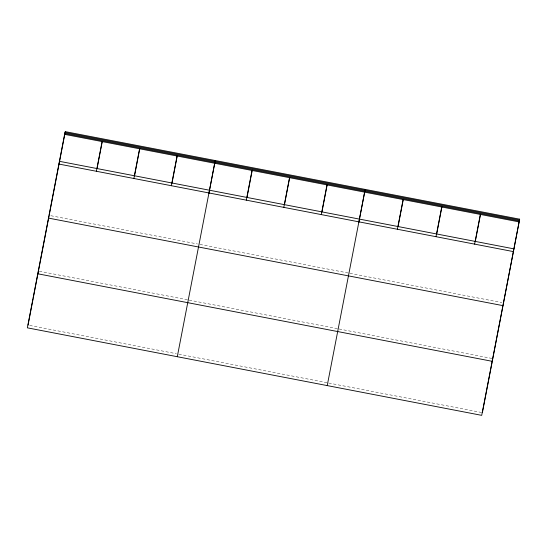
<?xml version="1.0" encoding="UTF-8"?>
<svg xmlns="http://www.w3.org/2000/svg" width="547" height="547" viewBox="0 0 547 547"><rect width="100%" height="100%" fill="white"/><g stroke="black" fill="none" stroke-linecap="round" stroke-linejoin="round"><path stroke-width="0.41" stroke-dasharray="2.73 2.05" d="M50.837 215.716L197.44 243.955M199.935 244.434L348.207 272.994M349.861 273.315L501.879 302.6M39.281 271.244L187.553 299.804M189.214 300.125L337.485 328.685M339.14 329L491.979 358.442M29.702 325.451L176.312 353.69M178.807 354.169L327.079 382.729M328.733 383.05L481.572 412.486"/><path stroke-width="0.82" d="M64.608 134.35L27.35 327.831L481.702 415.351L519.65 219.169L65.298 131.649L64.608 134.35L518.959 221.87M28.041 325.13L33.087 298.922M33.244 298.101L49.011 216.215M49.168 215.395L54.372 188.373M54.529 187.553L65.298 131.649M96.375 171.273L102.091 141.57M97.058 168.565L102.303 141.345M133.858 178.493L139.574 148.791M134.548 175.785L139.786 148.565M171.341 185.713L177.064 156.011M172.031 183.006L177.269 155.786M177.29 356.712L215.231 160.531M208.886 193.501L214.759 163.006M246.307 200.154L252.03 170.452M246.998 197.446L252.242 170.226M283.797 207.375L289.513 177.672M284.481 204.667L289.725 177.447M321.28 214.595L326.997 184.893M321.964 211.887L327.209 184.667M327.222 385.594L365.17 189.412M358.818 222.383L364.692 191.888M397.382 229.255L403.105 199.552M398.072 226.547L403.31 199.327M436.007 236.694L441.723 206.992M436.691 233.986L441.935 206.766M474.625 244.133L480.341 214.431M475.309 241.425L480.553 214.205M482.392 412.65L519.65 219.169M65.066 132.545L519.424 220.058M64.833 133.461L519.192 220.981M59.575 161.344L513.934 248.864M58.891 164.052L513.243 251.572M48.478 218.096L502.837 305.616M37.757 273.78L492.115 361.3"/></g></svg>
